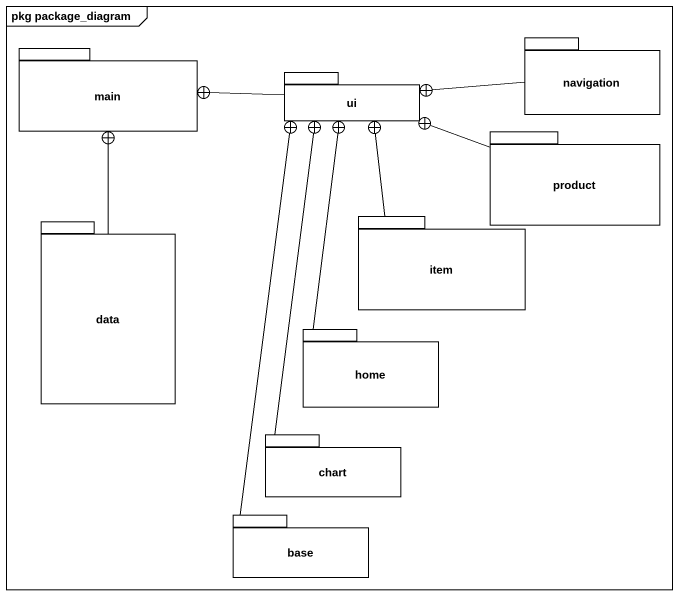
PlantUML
@startuml
mainframe pkg package_diagram
package main {
}
package navigation {
}
package ui {
}
package product {
}
package data {
}
package item {
}
package home {
}
package chart {
}
package base {
}
navigation -left-+ ui
ui -left-+ main
product -left-+ ui
data -up-+ main
item -up-+ ui
home -up-+ ui
chart -up-+ ui
base -up-+ ui
@enduml
